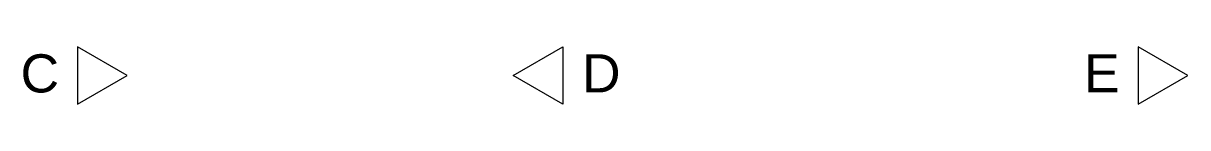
# Model space of a CAD drawing. Header units: metres. Extents: x -328 to 105, y 376 to 433.
# Drawn here: x -137 to -124.81, y 405.71 to 406.31 of the extents above; entities that cross this region are included whole.
import ezdxf

# ---------------------------------------------------------------- set-up
doc = ezdxf.new("R2010")
doc.units = ezdxf.units.M
doc.header["$MEASUREMENT"] = 0
doc.layers.add('00 1_100 SezzTratt', color=7, linetype='Continuous')
doc.styles.add('GENERATED_STYLE_1', font='')
doc.styles.get('GENERATED_STYLE_1').set_extended_font_data('Arial')

msp = doc.modelspace()

# ---------------------------------------------------------------- linework, layer by layer
at = {"layer": '00 1_100 SezzTratt', "color": 56, "linetype": 'Continuous', "lineweight": 18}
for p, q in [((-136.431, 406.313), (-136.431, 405.713)), ((-135.911, 406.013), (-136.431, 406.313)), ((-131.869, 406.013), (-131.35, 406.313)), ((-131.35, 406.313), (-131.35, 405.713)), ((-125.331, 406.313), (-125.331, 405.713)), ((-124.811, 406.013), (-125.331, 406.313)), ((-136.431, 405.713), (-135.911, 406.013)), ((-131.35, 405.713), (-131.869, 406.013)), ((-125.331, 405.713), (-124.811, 406.013))]:
    msp.add_line(p, q, dxfattribs=at)

# ---------------------------------------------------------------- texts
at = {"layer": '00 1_100 SezzTratt', "color": 56, "linetype": 'Continuous', "lineweight": 18, "char_height": 0.4, "attachment_point": 4, "style": 'GENERATED_STYLE_1'}
for s, insert in [('\\A1;{\\pql;\\fArial|b0|i0|c0|p34;C}', (-137.026, 406.032)), ('\\A1;{\\pql;\\fArial|b0|i0|c0|p34;D}', (-131.15, 406.036)), ('\\A1;{\\pql;\\fArial|b0|i0|c0|p34;E}', (-125.897, 406.036))]:
    msp.add_mtext(s, dxfattribs=dict(at, insert=insert))

doc.saveas('drawing.dxf')
